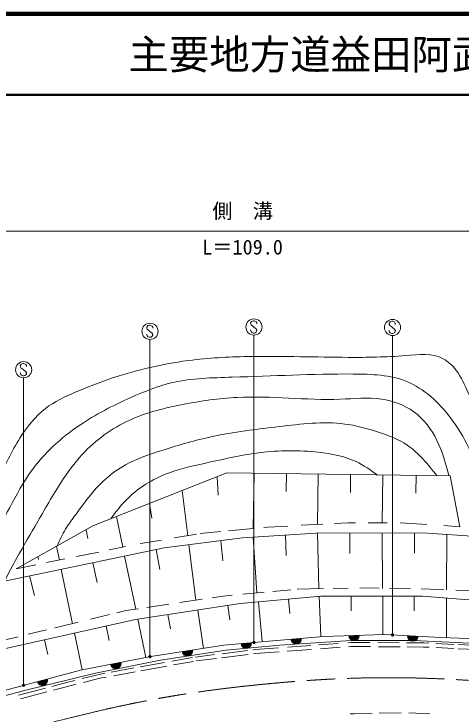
# Model space of a CAD drawing. Units: millimetres, scale not verified. Extents: x 40000 to 680000, y 20000 to 380000.
# Drawn here: x 202576 to 257866, y 293484 to 380000 of the extents above; entities that cross this region are included whole.
import ezdxf
from ezdxf.enums import TextEntityAlignment as Align

# ---------------------------------------------------------------- set-up
doc = ezdxf.new("R2010")
doc.units = ezdxf.units.MM
doc.header["$LTSCALE"] = 1000
doc.linetypes.add('CHAIN', pattern=[18.5, 12, -1.5, 3.5, -1.5])
for name, color, linetype, lineweight in [('M-BGD', 7, 'Continuous', 13), ('M-BMK', 2, 'CHAIN', 13), ('M-STR-STR3', 7, 'Continuous', 13), ('M-STR-STRC', 7, 'Continuous', 13), ('M-TTL', 2, 'Continuous', 140), ('M-TTL-LINE', 7, 'Continuous', 50)]:
    doc.layers.add(name, color=color, linetype=linetype, lineweight=lineweight)
doc.layers.add('M-TTL-TXT', color=7, linetype='Continuous')
doc.styles.add('ＭＳ ゴシック', font='')
doc.styles.get('ＭＳ ゴシック').set_extended_font_data('MS Gothic')

# ---------------------------------------------------------------- blocks, each defined once
blk = doc.blocks.new('filled_dot')
at = {"color": 0, "linetype": 'Continuous', "lineweight": -2, "const_width": 1.25}
blk.add_lwpolyline([(-0.625, 0, 1), (0.625, 0, 1)], format="xyb", close=True, dxfattribs=at)

msp = doc.modelspace()

# ---------------------------------------------------------------- linework, layer by layer
at = {"layer": 'M-BGD'}
for p, q in [((228887, 323276), (212337, 316742)), ((227686, 322801), (227833, 320547)), ((256524, 322901), (228887, 323276)), ((232177, 316408), (232270, 323230)), ((236270, 323176), (236240, 320976)), ((240127, 316912), (240211, 323122)), ((244211, 323068), (244181, 320868)), ((248129, 317117), (248209, 323014)), ((252309, 322958), (252279, 320758)), ((257702, 316634), (256524, 322901)), ((224067, 315521), (223365, 321096)), ((219331, 319503), (219605, 317672)), ((216026, 314099), (215235, 317886)), ((212337, 316742), (202833, 311431)), ((233975, 316581), (236462, 316715)), ((238115, 316804), (240758, 316946)), ((242217, 317024), (243937, 317117)), ((243937, 317117), (244807, 317117)), ((246392, 317117), (248742, 317117)), ((250386, 317117), (250472, 317117)), ((250472, 317117), (253620, 316907)), ((255735, 316766), (257702, 316634)), ((211487, 316266), (211717, 315164)), ((225620, 315778), (228159, 316022)), ((229101, 316112), (232145, 316405)), ((230838, 315240), (239890, 315815)), ((233475, 316533), (233975, 316581)), ((239890, 315815), (253109, 315886)), ((240273, 308967), (240112, 315816)), ((244112, 315837), (244126, 313337)), ((248112, 315859), (248149, 309015)), ((252112, 315881), (252126, 313381)), ((253109, 315886), (259216, 315455)), ((218497, 314599), (220801, 314980)), ((221139, 314018), (230838, 315240)), ((222386, 315243), (225168, 315703)), ((232599, 308446), (232163, 315324)), ((236153, 315577), (236236, 313077)), ((256086, 308823), (256094, 315676)), ((208185, 312512), (207828, 314222)), ((214336, 313756), (216367, 314168)), ((218191, 314537), (218497, 314599)), ((225071, 307550), (224207, 314405)), ((228176, 314905), (228403, 312413)), ((200520, 309708), (221139, 314018)), ((210302, 312939), (213059, 313497)), ((220174, 313817), (220612, 311354)), ((205541, 312944), (205620, 312567)), ((206604, 312192), (208862, 312648)), ((216257, 312998), (217627, 306442)), ((202833, 311431), (205271, 311923)), ((212341, 312179), (212853, 309732)), ((209829, 304647), (208426, 311361)), ((204512, 310542), (205094, 308110)), ((240839, 308978), (237591, 308918)), ((243921, 309035), (242037, 309000)), ((247745, 309022), (245350, 309061)), ((251636, 308957), (249008, 309001)), ((254043, 308918), (252949, 308936)), ((255762, 308838), (254043, 308918)), ((228467, 308055), (227105, 307853)), ((229552, 308158), (228467, 308055)), ((230551, 307121), (240537, 308055)), ((233499, 308531), (230882, 308284)), ((236818, 308844), (234594, 308634)), ((240310, 308055), (240522, 303063)), ((240537, 308055), (253109, 308055)), ((244288, 308055), (244288, 306255)), ((248188, 303304), (248188, 308055)), ((252088, 308055), (252088, 306255)), ((253109, 308055), (264964, 307121)), ((259955, 308645), (257224, 308771)), ((225836, 307664), (223072, 307253)), ((232803, 307332), (233262, 302432)), ((236537, 307681), (236705, 305889)), ((256085, 307821), (256079, 302908)), ((217983, 306495), (216397, 306259)), ((217619, 305182), (230551, 307121)), ((221741, 307054), (219015, 306649)), ((225307, 306335), (226018, 301595)), ((229016, 306891), (229257, 305107)), ((214376, 305763), (212059, 305194)), ((216397, 306259), (215276, 305984)), ((221599, 305779), (221915, 304006)), ((190318, 299075), (217619, 305182)), ((210532, 304820), (208495, 304320)), ((217882, 305221), (218875, 300471)), ((206613, 303873), (204325, 303331)), ((208495, 304320), (207642, 304117)), ((213975, 304367), (214349, 302577)), ((203106, 303042), (200180, 302349)), ((210071, 303493), (211025, 298927)), ((240846, 303073), (234087, 302502)), ((248415, 303311), (240846, 303073)), ((255413, 302930), (248415, 303311)), ((264030, 302645), (255413, 302930)), ((206362, 302664), (206747, 300819)), ((228517, 301978), (219520, 300598)), ((234087, 302502), (228517, 301978)), ((228803, 301359), (235467, 301978)), ((235467, 301978), (244274, 302549)), ((236387, 301741), (239286, 301957)), ((240249, 302029), (242687, 302210)), ((243860, 302298), (244240, 302326)), ((244240, 302326), (246586, 302309)), ((244274, 302549), (251986, 302549)), ((247596, 302302), (250227, 302284)), ((251142, 302278), (253254, 302263)), ((251986, 302549), (264315, 302026)), ((253254, 302263), (253891, 302232)), ((254738, 302192), (256994, 302084)), ((257556, 302057), (259856, 301948)), ((220710, 300122), (228803, 301359)), ((228319, 300937), (231473, 301329)), ((232120, 301410), (232389, 301443)), ((232389, 301443), (235309, 301661)), ((232438, 300946), (235383, 301165)), ((236367, 301238), (239368, 301462)), ((240474, 301544), (242918, 301726)), ((243952, 301803), (244257, 301826)), ((244257, 301826), (246656, 301809)), ((247643, 301802), (250320, 301783)), ((251190, 301777), (253241, 301763)), ((253241, 301763), (253915, 301731)), ((254780, 301689), (256969, 301585)), ((257509, 301559), (259854, 301447)), ((219520, 300598), (210808, 298884)), ((222094, 300015), (224653, 300461)), ((225045, 300529), (227385, 300821)), ((225119, 300035), (227603, 300344)), ((228236, 300423), (231526, 300832)), ((232180, 300913), (232438, 300946)), ((212665, 298551), (220710, 300122)), ((218173, 299332), (221207, 299860)), ((218262, 298839), (221468, 299398)), ((222290, 299541), (224773, 299974)), ((210808, 298884), (201383, 296409)), ((204382, 296504), (212665, 298551)), ((213099, 298386), (213825, 298521)), ((214599, 298666), (217416, 299190)), ((214924, 298217), (217551, 298707)), ((209064, 297377), (210107, 297638)), ((210997, 297860), (213099, 298386)), ((211179, 297391), (213205, 297897)), ((213205, 297897), (213982, 298042)), ((207262, 296898), (209064, 297377)), ((207454, 296432), (209189, 296893)), ((209189, 296893), (210284, 297167)), ((195004, 294028), (204382, 296504)), ((203132, 295801), (206475, 296689)), ((203363, 295345), (206635, 296214)), ((244138, 293491), (244670, 293515)), ((244670, 293515), (246885, 293559)), ((247735, 293576), (250481, 293630)), ((251395, 293648), (253993, 293521))]:
    msp.add_line(p, q, dxfattribs=at)
for centre, radius, start, end in [((237467, 302787), 650, 184.83042, 4.83042), ((237467, 302787), 600, 184.83042, 4.83042), ((237467, 302787), 550, 184.83042, 4.83042), ((237467, 302787), 500, 184.83042, 4.83042), ((237467, 302787), 450, 184.83042, 4.83042), ((237467, 302787), 400, 184.83042, 4.83042), ((237467, 302787), 350, 184.83042, 4.83042), ((237467, 302787), 300, 184.83042, 4.83042), ((237467, 302787), 250, 184.83042, 4.83042), ((244631, 303192), 650, 181.80116, 1.80116), ((244631, 303192), 600, 181.80116, 1.80116), ((244631, 303192), 550, 181.80116, 1.80116), ((244631, 303192), 500, 181.80116, 1.80116), ((244631, 303192), 450, 181.80116, 1.80116), ((244631, 303192), 400, 181.80116, 1.80116), ((244631, 303192), 350, 181.80116, 1.80116), ((244631, 303192), 300, 181.80116, 1.80116), ((244631, 303192), 250, 181.80116, 1.80116), ((244631, 303192), 200, 181.80116, 1.80116), ((244631, 303192), 150, 181.80116, 1.80116), ((244631, 303192), 100, 181.80116, 1.80116), ((244631, 303192), 50, 181.80116, 1.80116), ((251914, 303121), 650, 176.88494, 356.88494), ((251914, 303121), 600, 176.88494, 356.88494), ((251914, 303121), 550, 176.88494, 356.88494), ((251914, 303121), 500, 176.88494, 356.88494), ((251914, 303121), 450, 176.88494, 356.88494), ((251914, 303121), 400, 176.88494, 356.88494), ((251914, 303121), 350, 176.88494, 356.88494), ((251914, 303121), 300, 176.88494, 356.88494), ((251914, 303121), 250, 176.88494, 356.88494), ((251914, 303121), 200, 176.88494, 356.88494), ((251914, 303121), 150, 176.88494, 356.88494), ((251914, 303121), 100, 176.88494, 356.88494), ((251914, 303121), 50, 176.88494, 356.88494), ((231302, 302240), 650, 185.37099, 5.37099), ((231302, 302240), 600, 185.37099, 5.37099), ((231302, 302240), 550, 185.37099, 5.37099), ((231302, 302240), 500, 185.37099, 5.37099), ((231302, 302240), 450, 185.37099, 5.37099), ((231302, 302240), 400, 185.37099, 5.37099), ((231302, 302240), 350, 185.37099, 5.37099), ((231302, 302240), 300, 185.37099, 5.37099), ((231302, 302240), 250, 185.37099, 5.37099), ((231302, 302240), 200, 185.37099, 5.37099), ((231302, 302240), 150, 185.37099, 5.37099), ((231302, 302240), 100, 185.37099, 5.37099), ((231302, 302240), 50, 185.37099, 5.37099), ((237467, 302787), 200, 184.83042, 4.83042), ((237467, 302787), 150, 184.83042, 4.83042), ((237467, 302787), 100, 184.83042, 4.83042), ((237467, 302787), 50, 184.83042, 4.83042), ((224018, 301288), 650, 188.72338, 8.72338), ((224018, 301288), 600, 188.72338, 8.72338), ((224018, 301288), 550, 188.72338, 8.72338), ((224018, 301288), 500, 188.72338, 8.72338), ((224018, 301288), 450, 188.72338, 8.72338), ((224018, 301288), 400, 188.72338, 8.72338), ((224018, 301288), 350, 188.72338, 8.72338), ((224018, 301288), 300, 188.72338, 8.72338), ((224018, 301288), 250, 188.72338, 8.72338), ((224018, 301288), 200, 188.72338, 8.72338), ((224018, 301288), 150, 188.72338, 8.72338), ((224018, 301288), 100, 188.72338, 8.72338), ((224018, 301288), 50, 188.72338, 8.72338), ((215164, 299741), 650, 191.12919, 11.12919), ((215164, 299741), 600, 191.12919, 11.12919), ((215164, 299741), 550, 191.12919, 11.12919), ((215164, 299741), 500, 191.12919, 11.12919), ((215164, 299741), 450, 191.12919, 11.12919), ((215164, 299741), 400, 191.12919, 11.12919), ((215164, 299741), 350, 191.12919, 11.12919), ((215164, 299741), 300, 191.12919, 11.12919), ((215164, 299741), 250, 191.12919, 11.12919), ((215164, 299741), 200, 191.12919, 11.12919), ((215164, 299741), 150, 191.12919, 11.12919), ((215164, 299741), 100, 191.12919, 11.12919), ((215164, 299741), 50, 191.12919, 11.12919), ((206096, 297646), 650, 194.71507, 14.71507), ((206096, 297646), 600, 194.71507, 14.71507), ((206096, 297646), 550, 194.71507, 14.71507), ((206096, 297646), 500, 194.71507, 14.71507), ((206096, 297646), 450, 194.71507, 14.71507), ((206096, 297646), 400, 194.71507, 14.71507), ((206096, 297646), 350, 194.71507, 14.71507), ((206096, 297646), 300, 194.71507, 14.71507), ((206096, 297646), 250, 194.71507, 14.71507), ((206096, 297646), 200, 194.71507, 14.71507), ((206096, 297646), 150, 194.71507, 14.71507), ((206096, 297646), 100, 194.71507, 14.71507), ((206096, 297646), 50, 194.71507, 14.71507)]:
    msp.add_arc(centre, radius, start, end, dxfattribs=at)
for points, knots in [([(184080, 296684), (185152, 298336), (186225, 299987), (187473, 301499), (188446, 302677), (189525, 303769), (190520, 304933), (191749, 306372), (192850, 307921), (193844, 309531), (194994, 311396), (195999, 313343), (197001, 315292), (198222, 317666), (199437, 320043), (200602, 322439), (201450, 324182), (202271, 325935), (203316, 327590), (204184, 328964), (205205, 330269), (206474, 331247), (207568, 332089), (208846, 332688), (210130, 333241), (211882, 333995), (213645, 334665), (215448, 335235), (218435, 336180), (221529, 336852), (224644, 337229), (227051, 337521), (229470, 337636), (231901, 337673), (235920, 337733), (239970, 337580), (243922, 337562), (246254, 337551), (248552, 337587), (251013, 337783), (252632, 337913), (254323, 338112), (255666, 337396), (256287, 337064), (256834, 336538), (257273, 335955), (257913, 335105), (258323, 334137), (258768, 333185), (259556, 331501), (260452, 329871), (261261, 328200), (262734, 325158), (263920, 321979), (265305, 318893), (265823, 317739), (266369, 316598), (266915, 315457)], [0, 0, 0, 0, 1, 1, 1, 2, 2, 2, 3, 3, 3, 4, 4, 4, 5, 5, 5, 6, 6, 6, 7, 7, 7, 8, 8, 8, 9, 9, 9, 10, 10, 10, 11, 11, 11, 12, 12, 12, 13, 13, 13, 14, 14, 14, 15, 15, 15, 16, 16, 16, 17, 17, 17, 18, 18, 18, 19, 19, 19, 19]), ([(192622, 302803), (193472, 304225), (194322, 305647), (195188, 307059), (195946, 308297), (196717, 309527), (197462, 310772), (199078, 313471), (200572, 316238), (202060, 319020), (202879, 320550), (203697, 322086), (204707, 323490), (206304, 325711), (208384, 327605), (210655, 329152), (212654, 330513), (214800, 331604), (217008, 332593), (218685, 333344), (220397, 334036), (222170, 334446), (224576, 335002), (227095, 335037), (229581, 335108), (234581, 335251), (239453, 335540), (244537, 335505), (246808, 335489), (249121, 335409), (251154, 334578), (253300, 333702), (255134, 331992), (256581, 330078), (258342, 327749), (259527, 325120), (260419, 322402), (261105, 320312), (261617, 318169), (262128, 316027)], [0, 0, 0, 0, 1, 1, 1, 2, 2, 2, 3, 3, 3, 4, 4, 4, 5, 5, 5, 6, 6, 6, 7, 7, 7, 8, 8, 8, 9, 9, 9, 10, 10, 10, 11, 11, 11, 12, 12, 12, 13, 13, 13, 13]), ([(201362, 309884), (201883, 310856), (202403, 311827), (202940, 312790), (203778, 314293), (204654, 315774), (205514, 317266), (206548, 319058), (207559, 320866), (208715, 322583), (209511, 323767), (210376, 324908), (211374, 325932), (213030, 327633), (215050, 329012), (217227, 329957), (219204, 330815), (221310, 331316), (223431, 331729), (225671, 332166), (227927, 332505), (230189, 332616), (234418, 332824), (238671, 332237), (242930, 332394), (244633, 332457), (246337, 332639), (248026, 332394), (249444, 332189), (250851, 331682), (252014, 330843), (253255, 329948), (254217, 328673), (254895, 327298), (255582, 325902), (255976, 324403), (256370, 322903)], [0, 0, 0, 0, 1, 1, 1, 2, 2, 2, 3, 3, 3, 4, 4, 4, 5, 5, 5, 6, 6, 6, 7, 7, 7, 8, 8, 8, 9, 9, 9, 10, 10, 10, 11, 11, 11, 12, 12, 12, 12]), ([(207913, 314270), (208232, 314974), (208551, 315678), (208950, 316333), (209276, 316868), (209655, 317370), (210031, 317877), (211219, 319484), (212364, 321142), (213841, 322474), (214608, 323165), (215464, 323769), (216370, 324267), (217830, 325071), (219420, 325602), (221014, 326107), (223008, 326737), (225010, 327325), (227038, 327762), (229770, 328351), (232551, 328668), (235361, 329004), (238081, 329329), (240828, 329673), (243500, 329325), (244818, 329154), (246117, 328815), (247409, 328406), (248753, 327979), (250088, 327477), (251226, 326704), (252661, 325730), (253782, 324326), (254903, 322923)], [0, 0, 0, 0, 1, 1, 1, 2, 2, 2, 3, 3, 3, 4, 4, 4, 5, 5, 5, 6, 6, 6, 7, 7, 7, 8, 8, 8, 9, 9, 9, 10, 10, 10, 11, 11, 11, 11]), ([(214543, 317612), (215109, 318369), (215675, 319125), (216324, 319807), (217060, 320579), (217903, 321255), (218807, 321830), (219748, 322429), (220754, 322919), (221796, 323302), (223254, 323837), (224780, 324161), (226302, 324497), (228535, 324990), (230761, 325510), (233016, 325785), (235398, 326075), (237813, 326094), (240235, 325831), (241841, 325656), (243448, 325358), (244880, 324681), (245819, 324237), (246682, 323630), (247545, 323023)], [0, 0, 0, 0, 1, 1, 1, 2, 2, 2, 3, 3, 3, 4, 4, 4, 5, 5, 5, 6, 6, 6, 7, 7, 7, 8, 8, 8, 8])]:
    msp.add_open_spline(points, degree=3, knots=knots, dxfattribs=at)
at = {"layer": 'M-BMK'}
msp.add_open_spline([(207261, 292452), (209676, 293053), (212091, 293654), (214519, 294197), (217483, 294861), (220468, 295439), (223468, 295915), (226677, 296423), (229905, 296814), (233139, 297135), (236131, 297432), (239129, 297670), (242132, 297813), (245694, 297982), (249264, 298018), (252828, 297920), (256850, 297810), (260865, 297529), (264876, 297186), (268332, 296889), (271785, 296546), (275210, 296010), (277656, 295627), (280087, 295146), (282507, 294622), (282911, 294535), (283314, 294446), (283717, 294356), (283985, 294296), (284254, 294236), (284522, 294175), (284567, 294165), (284612, 294155), (284656, 294145), (284701, 294135), (284746, 294124), (284790, 294114), (284835, 294104), (284880, 294094), (284925, 294084), (284981, 294071), (285037, 294058), (285094, 294045), (285150, 294033), (285206, 294020), (285263, 294007), (285554, 293940), (285844, 293866), (286133, 293791)], degree=3, knots=[0, 0, 0, 0, 1, 1, 1, 2, 2, 2, 3, 3, 3, 4, 4, 4, 5, 5, 5, 6, 6, 6, 7, 7, 7, 8, 8, 8, 9, 9, 9, 10, 10, 10, 11, 11, 11, 12, 12, 12, 13, 13, 13, 14, 14, 14, 15, 15, 15, 16, 16, 16, 16], dxfattribs=at)
at = {"layer": 'M-STR-STR3'}
msp.add_line((175922, 353164), (285792, 353164), dxfattribs=at)
at = {"layer": 'M-STR-STRC'}
for p, q in [((231973, 342010), (231849, 341825)), ((231849, 341825), (231852, 341694)), ((232165, 342075), (231973, 342010)), ((232287, 342073), (232165, 342075)), ((232537, 341954), (232287, 342073)), ((232600, 341823), (232537, 341954)), ((232600, 341694), (232600, 341823)), ((249112, 341954), (248988, 341769)), ((248988, 341769), (248991, 341638)), ((249304, 342020), (249112, 341954)), ((249425, 342017), (249304, 342020)), ((249675, 341898), (249425, 342017)), ((249739, 341767), (249675, 341898)), ((249739, 341638), (249739, 341767)), ((219113, 341481), (218989, 341297)), ((218989, 341297), (218991, 341165)), ((218991, 341165), (219055, 341036)), ((219055, 341036), (219310, 340855)), ((219305, 341547), (219113, 341481)), ((219426, 341545), (219305, 341547)), ((219676, 341426), (219426, 341545)), ((219739, 341294), (219676, 341426)), ((219739, 341165), (219739, 341294)), ((231852, 340846), (231849, 340967)), ((231852, 341694), (231915, 341565)), ((231915, 341565), (232171, 341383)), ((232171, 341383), (232300, 341251)), ((232300, 341251), (232479, 341135)), ((232479, 341135), (232605, 340935)), ((232605, 340935), (232600, 340825)), ((248991, 340790), (248988, 340911)), ((248991, 341638), (249054, 341509)), ((249054, 341509), (249309, 341327)), ((249309, 341327), (249438, 341195)), ((249438, 341195), (249617, 341079)), ((249617, 341079), (249744, 340879)), ((249744, 340879), (249739, 340769)), ((218991, 340317), (218989, 340439)), ((219031, 340215), (218991, 340317)), ((219115, 340104), (219031, 340215)), ((219302, 340044), (219115, 340104)), ((219436, 340044), (219302, 340044)), ((219310, 340855), (219439, 340723)), ((219537, 340073), (219436, 340044)), ((219439, 340723), (219618, 340607)), ((219679, 340165), (219537, 340073)), ((219618, 340607), (219745, 340407)), ((219739, 340296), (219679, 340165)), ((219745, 340407), (219739, 340296)), ((231892, 340743), (231852, 340846)), ((231976, 340632), (231892, 340743)), ((232163, 340572), (231976, 340632)), ((232297, 340572), (232163, 340572)), ((232257, 302330), (232257, 340313)), ((232397, 340601), (232297, 340572)), ((232539, 340693), (232397, 340601)), ((232600, 340825), (232539, 340693)), ((249030, 340687), (248991, 340790)), ((249114, 340576), (249030, 340687)), ((249301, 340516), (249114, 340576)), ((249436, 340516), (249301, 340516)), ((249396, 303258), (249396, 340257)), ((249536, 340545), (249436, 340516)), ((249678, 340637), (249536, 340545)), ((249739, 340769), (249678, 340637)), ((219396, 300579), (219396, 339784)), ((203484, 336732), (203360, 336548)), ((203360, 336548), (203363, 336416)), ((203676, 336798), (203484, 336732)), ((203798, 336795), (203676, 336798)), ((204048, 336677), (203798, 336795)), ((204111, 336545), (204048, 336677)), ((203363, 335568), (203360, 335689)), ((203363, 336416), (203426, 336287)), ((203426, 336287), (203682, 336105)), ((203682, 336105), (203811, 335974)), ((203811, 335974), (203990, 335858)), ((203990, 335858), (204116, 335658)), ((204111, 336416), (204111, 336545)), ((203403, 335465), (203363, 335568)), ((203487, 335355), (203403, 335465)), ((203674, 335294), (203487, 335355)), ((203808, 335294), (203674, 335294)), ((203768, 297035), (203768, 335035)), ((203908, 335323), (203808, 335294)), ((204050, 335415), (203908, 335323)), ((204111, 335547), (204050, 335415)), ((204116, 335658), (204111, 335547))]:
    msp.add_line(p, q, dxfattribs=at)
for centre in [(219396, 340784), (232257, 341313), (249395, 341257), (203768, 336035)]:
    msp.add_circle(centre, 1000, dxfattribs=at)
at = {"layer": 'M-TTL'}
msp.add_line((680000, 380000), (40000, 380000), dxfattribs=at)
at = {"layer": 'M-TTL-LINE'}
msp.add_line((40000, 370000), (680000, 370000), dxfattribs=at)

# ---------------------------------------------------------------- block references
at = {"layer": 'M-STR-STRC', "xscale": 160, "yscale": 160, "rotation": 90}
for p in [(249396, 303258), (232257, 302330), (219396, 300579), (203768, 297035)]:
    msp.add_blockref('filled_dot', p, dxfattribs=at)

# ---------------------------------------------------------------- texts
at = {"layer": 'M-STR-STR3', "style": 'ＭＳ ゴシック'}
for s, p in [('側\u3000溝', (227107, 354196)), ('L＝109.0', (225857, 349723))]:
    msp.add_text(s, height=1833, dxfattribs=at).set_placement(p, align=Align.BOTTOM_LEFT)
at = {"layer": 'M-TTL-TXT', "style": 'ＭＳ ゴシック'}
msp.add_text('主要地方道益田阿武線', height=3666, dxfattribs=at).set_placement((216734, 375000), align=Align.MIDDLE_LEFT)

doc.saveas('drawing.dxf')
